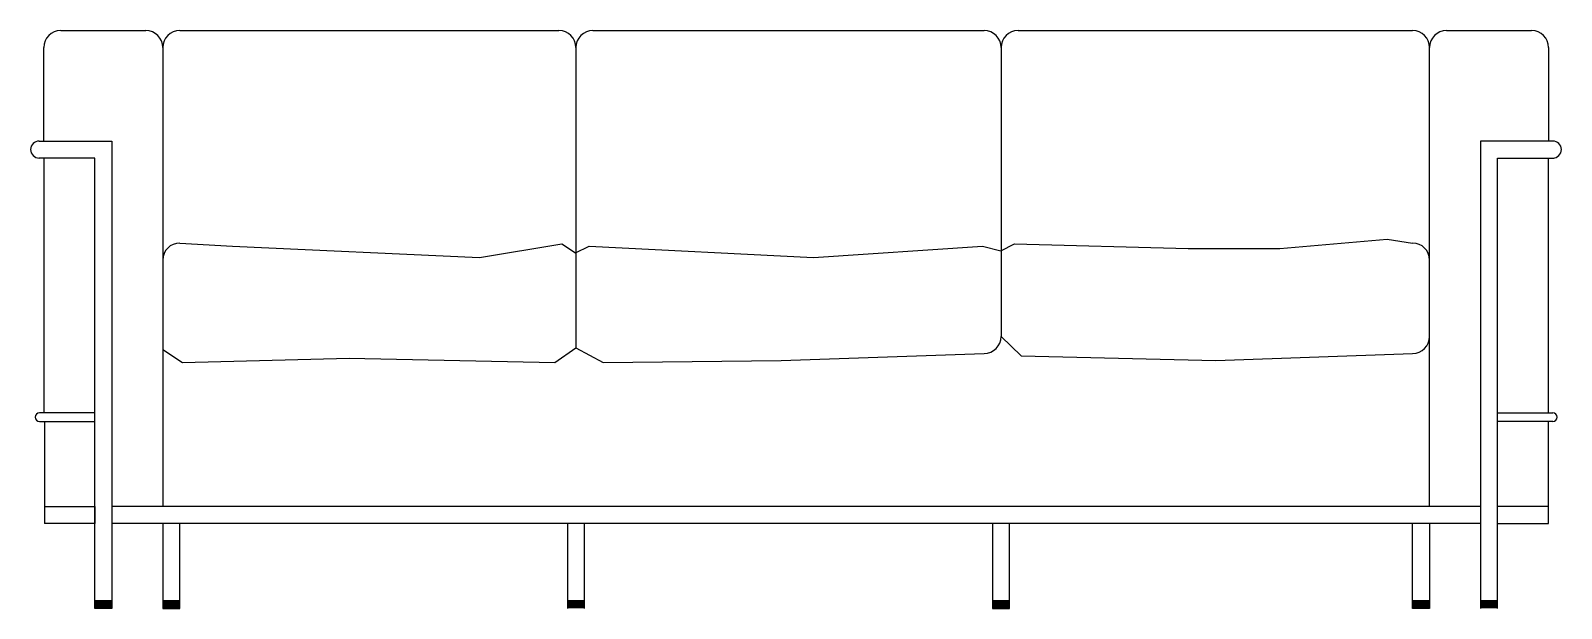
# Model space of a CAD drawing. Extents: x -8 to 172, y 0 to 68.
import ezdxf

# ---------------------------------------------------------------- set-up
doc = ezdxf.new("R2010")
doc.units = 0
doc.header["$LTSCALE"] = 50
doc.header["$MEASUREMENT"] = 0
doc.layers.get('0').update_dxf_attribs({"linetype": 'CONTINUOUS'})

msp = doc.modelspace()

# ---------------------------------------------------------------- linework, layer by layer
at = {"color": 0, "linetype": 'ByBlock'}
for p, q in [((-4, 68), (6, 68)), ((10, 68), (54.6, 68)), ((58.6, 68), (104.6, 68)), ((108.6, 68), (155, 68)), ((159, 68), (169, 68)), ((-6, 55), (-6, 66)), ((8, 66), (8, 12)), ((56.6, 66), (56.6, 30.65)), ((106.6, 66), (106.6, 32)), ((157, 12), (157, 66)), ((171, 66), (171, 55)), ((-6.54, 55), (2, 55)), ((2, 55), (2, 0)), ((171.5, 55), (163, 55)), ((163, 55), (163, 0)), ((0, 53), (-6.56, 53)), ((-6, 53), (-6, 23)), ((0, 0), (0, 53)), ((165, 53), (171.5, 53)), ((165, 0), (165, 53)), ((166, 53), (171.5, 53)), ((171, 23), (171, 53)), ((171.5, 53), (171.66, 53)), ((171.5, 53), (171.5, 53)), ((-6, 23), (-6.5, 23)), ((-6.5, 22), (-6, 22)), ((0, 23), (-6, 23)), ((-6, 22), (0, 22)), ((-5.9, 22), (-5.9, 10)), ((165, 23), (171.5, 23)), ((171.5, 22), (165, 22)), ((171, 10), (171, 22)), ((-5.9, 12), (0, 12)), ((0, 12), (0, 10)), ((163, 12), (2, 12)), ((171, 12), (165, 12)), ((0, 10), (-5.9, 10)), ((163, 10), (2, 10)), ((8, 10), (8, 0)), ((10, 0), (10, 10)), ((55.6, 10), (55.6, 0)), ((57.6, 0), (57.6, 10)), ((105.6, 10), (105.6, 0)), ((107.6, 0), (107.6, 10)), ((155, 0), (155, 10)), ((157, 10), (157, 0)), ((165, 10), (171, 10)), ((2, 0), (0, 0)), ((8, 0), (10, 0)), ((105.6, 0), (107.6, 0)), ((157, 0), (155, 0))]:
    msp.add_line(p, q, dxfattribs=at)
for points in [[(10, 43), (16.22, 42.64), (45.26, 41.29), (54.94, 42.91), (56.55, 41.83), (58.17, 42.64), (84.52, 41.29), (104.41, 42.64), (106.56, 42.1), (108.18, 42.91), (128.61, 42.37), (139.37, 42.37), (152, 43.44), (155, 43)], [(8, 30.46), (10.31, 28.92), (29.93, 29.46), (54.13, 28.92), (56.6, 30.65), (59.78, 28.92), (80.75, 29.19), (104.61, 30)], [(106.6, 32), (108.98, 29.72), (131.84, 29.19), (155, 30)]]:
    msp.add_lwpolyline(points, dxfattribs=at)
for centre, radius, start, end in [((-4, 66), 2, 90, 180), ((6, 66), 2, 0, 90), ((10, 66), 2, 90, 180), ((54.6, 66), 2, 0, 90), ((58.6, 66), 2, 90, 180), ((104.6, 66), 2, 0, 90), ((108.6, 66), 2, 90, 180), ((155, 66), 2, 0, 90), ((159, 66), 2, 90, 180), ((169, 66), 2, 0, 90), ((-6.54, 54), 1, 90, 270), ((171.5, 54), 1, 270, 90), ((10, 41), 2, 90, 180), ((155, 41), 2, 0, 90), ((104.6, 32), 2, 270.0978, 0), ((155, 32), 2, 270, 0), ((-6.5, 22.5), 0.5, 90, 270), ((171.5, 22.5), 0.5, 270, 90)]:
    msp.add_arc(centre, radius, start, end, dxfattribs=at)
for points in [[(0, 0), (2, 0), (0, 1), (2, 1)], [(8, 0), (10, 0), (8, 1), (10, 1)], [(55.6, 0), (57.6, 0), (55.6, 1), (57.6, 1)], [(105.6, 0), (107.6, 0), (105.6, 1), (107.6, 1)], [(155, 0), (157, 0), (155, 1), (157, 1)], [(163, 0), (165, 0), (163, 1), (165, 1)]]:
    msp.add_solid(points, dxfattribs=at)

doc.saveas('drawing.dxf')
